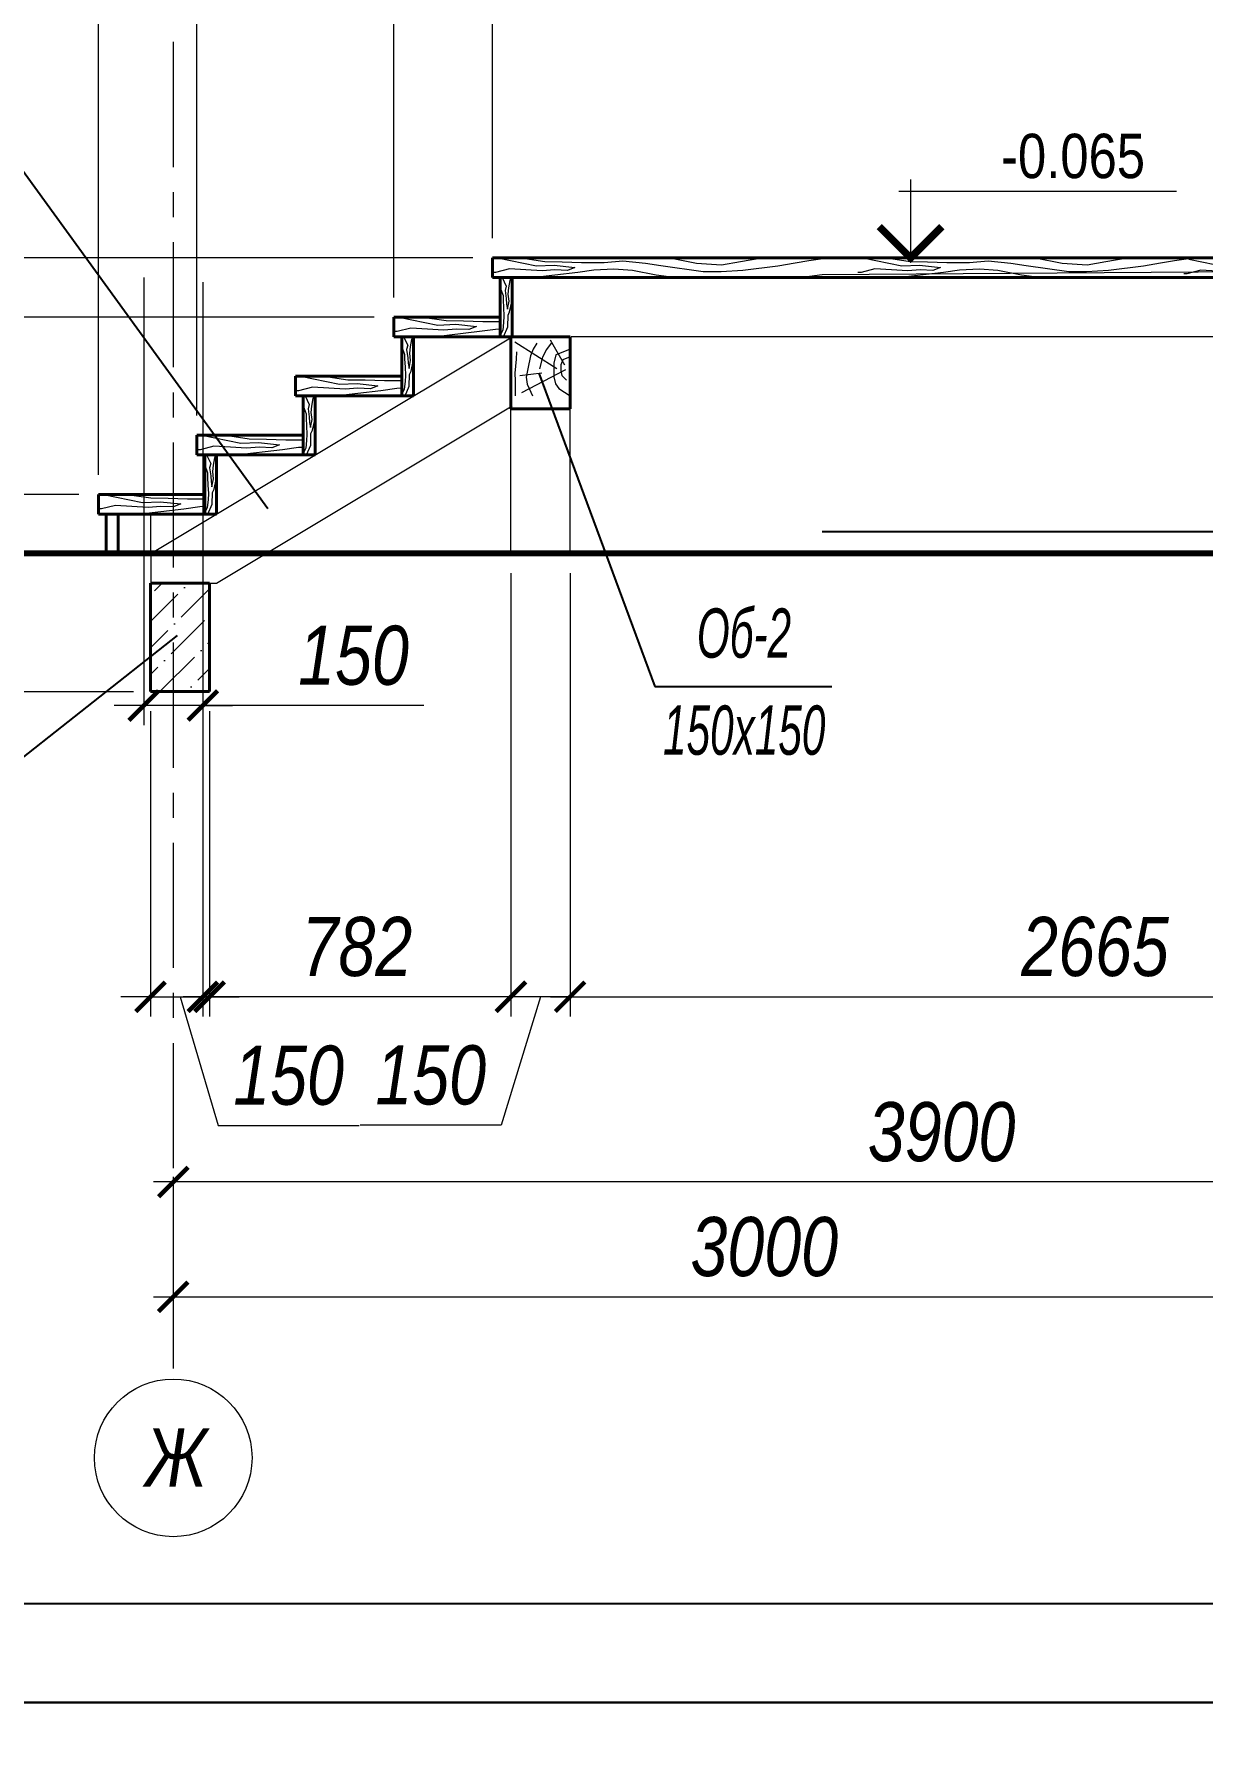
# Model space of a CAD drawing. Header units: millimetres. Extents: x 1582001 to 3303937, y 226471 to 491235.
# Drawn here: x 1588654 to 1594583, y 320700 to 329420 of the extents above; entities that cross this region are included whole.
import ezdxf
from ezdxf.enums import TextEntityAlignment as Align

# ---------------------------------------------------------------- set-up
doc = ezdxf.new("R2010")
doc.units = ezdxf.units.MM
doc.linetypes.add('CENTER', pattern=[50.8, 31.75, -6.35, 6.35, -6.35])
doc.linetypes.add('CONTI', pattern=[0])
doc.layers.get('Defpoints').update_dxf_attribs({"color": 255, "lineweight": 30})
doc.layers.add('Rasmer', color=135, linetype='Continuous')
doc.layers.add('Формуляр', color=138, linetype='Continuous')
for name, color, linetype, lineweight in [('Интерьер - Лестница_Ном_пера__1', 7, 'Continuous', 13), ('Конструктивный - Несущий_Ном_пера__1', 7, 'Continuous', 13), ('Оси', 251, 'CENTER', 9), ('Отметки', 123, 'Continuous', 18), ('Размер', 84, 'Continuous', 20), ('Размеры', 7, 'Continuous', 18), ('Стены несущие', 7, 'Continuous', 40), ('Штриховка', 252, 'Continuous', 15), ('Штриховки', 251, 'Continuous', 20)]:
    doc.layers.add(name, color=color, linetype=linetype, lineweight=lineweight)
doc.styles.add('-АР-', font='ARIALN.TTF', dxfattribs={"width": 0.98, "height": 300})
doc.styles.add('GOST 2.304', font='ARIALNI.TTF', dxfattribs={"width": 0.98, "height": 300})
doc.styles.add('STYLE1', font='ARIALNI.TTF', dxfattribs={"height": 300})
doc.styles.add('стиль1', font='ARIALNI.TTF', dxfattribs={"width": 0.98, "height": 300})
doc.dimstyles.new('50', dxfattribs={"dimtxt": 270, "dimasz": 150, "dimexe": 100, "dimexo": 100, "dimgap": 100, "dimtad": 1, "dimdec": 0, "dimlfac": 0.5, "dimzin": 0, "dimdsep": 46, "dimtxsty": 'стиль1', "dimblk": 'ARCHTICK', "dimcen": 0, "dimdle": 100, "dimclrd": 256, "dimclre": 256, "dimclrt": 256, "dimadec": 0, "dimazin": 0, "dimtfac": 1, "dimtdec": 0, "dimtix": 1, "dimtmove": 1, "dimatfit": 0, "dimldrblk": 'DOTSMALL', "dimfxl": 0, "dimtolj": 1, "dimtzin": 0, "dimlwd": -1, "dimlwe": -1, "dimarcsym": 0})

# ---------------------------------------------------------------- blocks, each defined once
blk = doc.blocks.new('_ArchTick')
at = {"color": 0, "linetype": 'ByBlock', "const_width": 0.15}
blk.add_lwpolyline([(-0.5, -0.5), (0.5, 0.5)], dxfattribs=at)
blk = doc.blocks.new('*D1027')
at = {"layer": 'Defpoints', "color": 0, "lineweight": -3, "ltscale": 100, "transparency": 16777216}
for p in [(1816085.3, 241460.9), (1817208.8, 241460.9), (1816596.2, 241160.9)]:
    blk.add_point(p, dxfattribs=at)
at = {"layer": 'Размер', "ltscale": 100, "transparency": 16777216}
for p, q in [((1816085.3, 241460.9), (1816085.3, 241610.9)), ((1817108.8, 241460.9), (1815985.3, 241460.9)), ((1816085.3, 241160.9), (1816085.3, 241460.9)), ((1816496.2, 241160.9), (1815985.3, 241160.9)), ((1816085.3, 241160.9), (1816085.3, 241010.9))]:
    blk.add_line(p, q, dxfattribs=at)
at = {"layer": 'Размер', "ltscale": 100, "transparency": 16777216, "xscale": 150, "yscale": 150, "zscale": 150}
for p, rotation in [((1816085.3, 241460.9), 270), ((1816085.3, 241160.9), 90)]:
    blk.add_blockref('_ArchTick', p, dxfattribs=dict(at, rotation=rotation))
at = {"layer": 'Размер', "ltscale": 100, "transparency": 16777216, "insert": (1815832.2, 240759.9), "char_height": 300, "attachment_point": 5, "rotation": 90, "style": 'стиль1'}
blk.add_mtext('\\A1;150', dxfattribs=at)
blk = doc.blocks.new('_DotSmall')
at = {"color": 0, "linetype": 'ByBlock', "const_width": 0.5}
blk.add_lwpolyline([(-0.0625, 0, 1), (0.0625, 0, 1)], format="xyb", close=True, dxfattribs=at)
blk = doc.blocks.new('*D1028')
at = {"layer": 'Defpoints', "color": 0, "lineweight": -3, "ltscale": 100, "transparency": 16777216}
for p in [(1816085.3, 242360.9), (1816883.4, 242360.9), (1817208.8, 241460.9)]:
    blk.add_point(p, dxfattribs=at)
at = {"layer": 'Размер', "ltscale": 100, "transparency": 16777216}
for p, q in [((1816085.3, 241360.9), (1816085.3, 242460.9)), ((1816783.4, 242360.9), (1815985.3, 242360.9)), ((1817108.8, 241460.9), (1815985.3, 241460.9))]:
    blk.add_line(p, q, dxfattribs=at)
at = {"layer": 'Размер', "ltscale": 100, "transparency": 16777216, "xscale": 150, "yscale": 150, "zscale": 150}
for p, rotation in [((1816085.3, 242360.9), 90), ((1816085.3, 241460.9), 270)]:
    blk.add_blockref('_ArchTick', p, dxfattribs=dict(at, rotation=rotation))
at = {"layer": 'Размер', "ltscale": 100, "transparency": 16777216, "insert": (1815832.2, 241910.9), "char_height": 300, "attachment_point": 5, "rotation": 90, "style": 'стиль1'}
blk.add_mtext('\\A1;450', dxfattribs=at)
blk = doc.blocks.new('*D1029')
at = {"layer": 'Defpoints', "color": 0, "lineweight": -3, "ltscale": 100, "transparency": 16777216}
for p in [(1816085.3, 242660.9), (1819208.8, 242660.9), (1818708.8, 242360.9)]:
    blk.add_point(p, dxfattribs=at)
at = {"layer": 'Размер', "ltscale": 100, "transparency": 16777216}
for p, q in [((1816085.3, 242660.9), (1816085.3, 242810.9)), ((1819108.8, 242660.9), (1815985.3, 242660.9)), ((1816085.3, 242360.9), (1816085.3, 242660.9)), ((1818608.8, 242360.9), (1815985.3, 242360.9)), ((1816085.3, 242360.9), (1816085.3, 242210.9))]:
    blk.add_line(p, q, dxfattribs=at)
at = {"layer": 'Размер', "ltscale": 100, "transparency": 16777216, "xscale": 150, "yscale": 150, "zscale": 150}
for p, rotation in [((1816085.3, 242660.9), 270), ((1816085.3, 242360.9), 90)]:
    blk.add_blockref('_ArchTick', p, dxfattribs=dict(at, rotation=rotation))
at = {"layer": 'Размер', "ltscale": 100, "transparency": 16777216, "insert": (1815832.2, 242810.9), "char_height": 300, "attachment_point": 5, "rotation": 90, "style": 'стиль1'}
blk.add_mtext('\\A1;150', dxfattribs=at)
blk = doc.blocks.new('*D1032')
at = {"layer": 'Defpoints', "color": 0, "lineweight": -3, "ltscale": 100, "transparency": 16777216}
for p in [(1819302.8, 241160.9), (1819602.8, 241160.9), (1819302.8, 238911.5)]:
    blk.add_point(p, dxfattribs=at)
at = {"layer": 'Размер', "ltscale": 100, "transparency": 16777216}
for p, q in [((1819302.8, 241060.9), (1819302.8, 238811.5)), ((1819602.8, 241060.9), (1819602.8, 238811.5)), ((1819302.8, 238911.5), (1819152.8, 238911.5)), ((1819452.8, 238911.5), (1819253.3, 238259.8)), ((1819602.8, 238911.5), (1819302.8, 238911.5)), ((1819602.8, 238911.5), (1819302.8, 238911.5)), ((1819602.8, 238911.5), (1819752.8, 238911.5)), ((1819253.3, 238259.8), (1818538.1, 238259.8))]:
    blk.add_line(p, q, dxfattribs=at)
at = {"layer": 'Размер', "ltscale": 100, "transparency": 16777216, "xscale": 150, "yscale": 150, "zscale": 150}
blk.add_blockref('_ArchTick', (1819302.8, 238911.5), dxfattribs=at)
at = {"layer": 'Размер', "ltscale": 100, "transparency": 16777216, "xscale": 150, "yscale": 150, "zscale": 150, "rotation": 180}
blk.add_blockref('_ArchTick', (1819602.8, 238911.5), dxfattribs=at)
at = {"layer": 'Размер', "ltscale": 100, "transparency": 16777216, "insert": (1818895.7, 238513), "char_height": 300, "attachment_point": 5, "style": 'стиль1'}
blk.add_mtext('\\A1;150', dxfattribs=at)
blk = doc.blocks.new('*D1033')
at = {"layer": 'Defpoints', "color": 0, "lineweight": -3, "ltscale": 100, "transparency": 16777216}
for p in [(1818708.8, 244872), (1819208.8, 242660.9), (1818708.8, 242360.9)]:
    blk.add_point(p, dxfattribs=at)
at = {"layer": 'Размер', "ltscale": 100, "transparency": 16777216}
for p, q in [((1818708.8, 242460.9), (1818708.8, 244972)), ((1819208.8, 242760.9), (1819208.8, 244972)), ((1818708.8, 244872), (1818558.8, 244872)), ((1819208.8, 244872), (1818708.8, 244872)), ((1819208.8, 244872), (1819358.8, 244872))]:
    blk.add_line(p, q, dxfattribs=at)
at = {"layer": 'Размер', "ltscale": 100, "transparency": 16777216, "xscale": 150, "yscale": 150, "zscale": 150}
blk.add_blockref('_ArchTick', (1818708.8, 244872), dxfattribs=at)
at = {"layer": 'Размер', "ltscale": 100, "transparency": 16777216, "xscale": 150, "yscale": 150, "zscale": 150, "rotation": 180}
blk.add_blockref('_ArchTick', (1819208.8, 244872), dxfattribs=at)
at = {"layer": 'Размер', "ltscale": 100, "transparency": 16777216, "insert": (1818958.8, 245125.2), "char_height": 300, "attachment_point": 5, "style": 'стиль1'}
blk.add_mtext('\\A1;250', dxfattribs=at)
blk = doc.blocks.new('*D1034')
at = {"layer": 'Defpoints', "color": 0, "lineweight": -3, "ltscale": 100, "transparency": 16777216}
for p in [(1817708.8, 244872), (1818708.8, 242360.9), (1817708.8, 241760.9)]:
    blk.add_point(p, dxfattribs=at)
at = {"layer": 'Размер', "ltscale": 100, "transparency": 16777216}
for p, q in [((1817708.8, 241860.9), (1817708.8, 244972)), ((1818708.8, 242460.9), (1818708.8, 244972)), ((1818808.8, 244872), (1817608.8, 244872))]:
    blk.add_line(p, q, dxfattribs=at)
at = {"layer": 'Размер', "ltscale": 100, "transparency": 16777216, "xscale": 150, "yscale": 150, "zscale": 150, "rotation": 180}
blk.add_blockref('_ArchTick', (1817708.8, 244872), dxfattribs=at)
at = {"layer": 'Размер', "ltscale": 100, "transparency": 16777216, "xscale": 150, "yscale": 150, "zscale": 150}
blk.add_blockref('_ArchTick', (1818708.8, 244872), dxfattribs=at)
at = {"layer": 'Размер', "ltscale": 100, "transparency": 16777216, "insert": (1818208.8, 245125.2), "char_height": 300, "attachment_point": 5, "style": 'стиль1'}
blk.add_mtext('\\A1;500', dxfattribs=at)
blk = doc.blocks.new('*D1035')
at = {"layer": 'Defpoints', "color": 0, "lineweight": -3, "ltscale": 100, "transparency": 16777216}
for p in [(1817208.8, 244872), (1817708.8, 241760.9), (1817208.8, 241460.9)]:
    blk.add_point(p, dxfattribs=at)
at = {"layer": 'Размер', "ltscale": 100, "transparency": 16777216}
for p, q in [((1817208.8, 241560.9), (1817208.8, 244972)), ((1817708.8, 241860.9), (1817708.8, 244972)), ((1817208.8, 244872), (1817058.8, 244872)), ((1817708.8, 244872), (1817208.8, 244872)), ((1817708.8, 244872), (1817858.8, 244872))]:
    blk.add_line(p, q, dxfattribs=at)
at = {"layer": 'Размер', "ltscale": 100, "transparency": 16777216, "xscale": 150, "yscale": 150, "zscale": 150}
blk.add_blockref('_ArchTick', (1817208.8, 244872), dxfattribs=at)
at = {"layer": 'Размер', "ltscale": 100, "transparency": 16777216, "xscale": 150, "yscale": 150, "zscale": 150, "rotation": 180}
blk.add_blockref('_ArchTick', (1817708.8, 244872), dxfattribs=at)
at = {"layer": 'Размер', "ltscale": 100, "transparency": 16777216, "insert": (1817458.8, 245125.2), "char_height": 300, "attachment_point": 5, "style": 'стиль1'}
blk.add_mtext('\\A1;250', dxfattribs=at)
blk = doc.blocks.new('*D1036')
at = {"layer": 'Defpoints', "color": 0, "lineweight": -3, "ltscale": 100, "transparency": 16777216}
for p in [(1817738.8, 242638.8), (1819302.8, 241160.9), (1817738.8, 238911.5)]:
    blk.add_point(p, dxfattribs=at)
at = {"layer": 'Размер', "ltscale": 100, "transparency": 16777216}
for p, q in [((1817738.8, 242538.8), (1817738.8, 238811.5)), ((1819302.8, 241060.9), (1819302.8, 238811.5)), ((1819402.8, 238911.5), (1817638.8, 238911.5))]:
    blk.add_line(p, q, dxfattribs=at)
at = {"layer": 'Размер', "ltscale": 100, "transparency": 16777216, "xscale": 150, "yscale": 150, "zscale": 150, "rotation": 180}
blk.add_blockref('_ArchTick', (1817738.8, 238911.5), dxfattribs=at)
at = {"layer": 'Размер', "ltscale": 100, "transparency": 16777216, "xscale": 150, "yscale": 150, "zscale": 150}
blk.add_blockref('_ArchTick', (1819302.8, 238911.5), dxfattribs=at)
at = {"layer": 'Размер', "ltscale": 100, "transparency": 16777216, "insert": (1818520.8, 239164.7), "char_height": 300, "attachment_point": 5, "style": 'стиль1'}
blk.add_mtext('\\A1;782', dxfattribs=at)
blk = doc.blocks.new('*D1021')
at = {"layer": 'Defpoints', "color": 0, "lineweight": -3, "ltscale": 100, "transparency": 16777216}
for p in [(1817438.8, 242660.9), (1817738.8, 242638.8), (1817438.8, 240389.4)]:
    blk.add_point(p, dxfattribs=at)
at = {"layer": 'Размер', "ltscale": 100, "transparency": 16777216}
for p, q in [((1817438.8, 242560.9), (1817438.8, 240289.4)), ((1817738.8, 242538.8), (1817738.8, 240289.4)), ((1817438.8, 240389.4), (1817288.8, 240389.4)), ((1817738.8, 240389.4), (1817438.8, 240389.4)), ((1817738.8, 240389.4), (1817438.8, 240389.4)), ((1817738.8, 240389.4), (1817888.8, 240389.4)), ((1818861.3, 240389.4), (1817738.8, 240389.4))]:
    blk.add_line(p, q, dxfattribs=at)
at = {"layer": 'Размер', "ltscale": 100, "transparency": 16777216, "xscale": 150, "yscale": 150, "zscale": 150}
blk.add_blockref('_ArchTick', (1817438.8, 240389.4), dxfattribs=at)
at = {"layer": 'Размер', "ltscale": 100, "transparency": 16777216, "xscale": 150, "yscale": 150, "zscale": 150, "rotation": 180}
blk.add_blockref('_ArchTick', (1817738.8, 240389.4), dxfattribs=at)
at = {"layer": 'Размер', "ltscale": 100, "transparency": 16777216, "insert": (1818503.7, 240642.6), "char_height": 300, "attachment_point": 5, "style": 'стиль1'}
blk.add_mtext('\\A1;150', dxfattribs=at)
blk = doc.blocks.new('*D1022')
at = {"layer": 'Defpoints', "color": 0, "lineweight": -3, "ltscale": 100, "transparency": 16777216}
for p in [(1817473.5, 240460.9), (1817773.5, 240460.9), (1817773.5, 238911.5)]:
    blk.add_point(p, dxfattribs=at)
at = {"layer": 'Размер', "ltscale": 100, "transparency": 16777216}
for p, q in [((1817473.5, 240360.9), (1817473.5, 238811.5)), ((1817773.5, 240360.9), (1817773.5, 238811.5)), ((1817473.5, 238911.5), (1817323.5, 238911.5)), ((1817473.5, 238911.5), (1817773.5, 238911.5)), ((1817473.5, 238911.5), (1817773.5, 238911.5)), ((1817623.5, 238911.5), (1817816.8, 238258.5)), ((1817773.5, 238911.5), (1817923.5, 238911.5)), ((1817816.8, 238258.5), (1818532, 238258.5))]:
    blk.add_line(p, q, dxfattribs=at)
at = {"layer": 'Размер', "ltscale": 100, "transparency": 16777216, "xscale": 150, "yscale": 150, "zscale": 150}
blk.add_blockref('_ArchTick', (1817473.5, 238911.5), dxfattribs=at)
at = {"layer": 'Размер', "ltscale": 100, "transparency": 16777216, "xscale": 150, "yscale": 150, "zscale": 150, "rotation": 180}
blk.add_blockref('_ArchTick', (1817773.5, 238911.5), dxfattribs=at)
at = {"layer": 'Размер', "ltscale": 100, "transparency": 16777216, "insert": (1818174.4, 238511.6), "char_height": 300, "attachment_point": 5, "style": 'стиль1'}
blk.add_mtext('\\A1;150', dxfattribs=at)
blk = doc.blocks.new('*D1023')
at = {"layer": 'Defpoints', "color": 0, "lineweight": -3, "ltscale": 100, "transparency": 16777216}
for p in [(1819602.8, 239936.2), (1824932.1, 239936.2), (1824932.1, 238911.5)]:
    blk.add_point(p, dxfattribs=at)
at = {"layer": 'Размер', "ltscale": 100, "transparency": 16777216}
for p, q in [((1819602.8, 239836.2), (1819602.8, 238811.5)), ((1824932.1, 239836.2), (1824932.1, 238811.5)), ((1819502.8, 238911.5), (1825032.1, 238911.5))]:
    blk.add_line(p, q, dxfattribs=at)
at = {"layer": 'Размер', "ltscale": 100, "transparency": 16777216, "xscale": 150, "yscale": 150, "zscale": 150, "rotation": 180}
blk.add_blockref('_ArchTick', (1819602.8, 238911.5), dxfattribs=at)
at = {"layer": 'Размер', "ltscale": 100, "transparency": 16777216, "xscale": 150, "yscale": 150, "zscale": 150}
blk.add_blockref('_ArchTick', (1824932.1, 238911.5), dxfattribs=at)
at = {"layer": 'Размер', "ltscale": 100, "transparency": 16777216, "insert": (1822267.4, 239164.7), "char_height": 300, "attachment_point": 5, "style": 'стиль1'}
blk.add_mtext('\\A1;2665', dxfattribs=at)
blk = doc.blocks.new('*D1024')
at = {"layer": 'Defpoints', "color": 0, "lineweight": -3, "ltscale": 100, "transparency": 16777216}
for p in [(1817588.8, 238098.2), (1817588.8, 237971.7), (1825388.8, 237971.7)]:
    blk.add_point(p, dxfattribs=at)
at = {"layer": 'Размер', "ltscale": 100, "transparency": 16777216}
for p, q in [((1825488.8, 237971.7), (1817488.8, 237971.7)), ((1817588.8, 237998.2), (1817588.8, 237871.7))]:
    blk.add_line(p, q, dxfattribs=at)
at = {"layer": 'Размер', "ltscale": 100, "transparency": 16777216, "xscale": 150, "yscale": 150, "zscale": 150, "rotation": 180}
blk.add_blockref('_ArchTick', (1817588.8, 237971.7), dxfattribs=at)
at = {"layer": 'Размер', "ltscale": 100, "transparency": 16777216, "xscale": 150, "yscale": 150, "zscale": 150}
blk.add_blockref('_ArchTick', (1825388.8, 237971.7), dxfattribs=at)
at = {"layer": 'Размер', "ltscale": 100, "transparency": 16777216, "insert": (1821488.8, 238224.9), "char_height": 300, "attachment_point": 5, "style": 'стиль1'}
blk.add_mtext('\\A1;3900', dxfattribs=at)
blk = doc.blocks.new('*D1025')
at = {"layer": 'Defpoints', "color": 0, "lineweight": -3, "ltscale": 100, "transparency": 16777216}
for p in [(1817588.8, 237971.7), (1823588.8, 237388.7), (1823588.8, 237388.7)]:
    blk.add_point(p, dxfattribs=at)
at = {"layer": 'Размер', "ltscale": 100, "transparency": 16777216}
for p, q in [((1817588.8, 237871.7), (1817588.8, 237288.7)), ((1817488.8, 237388.7), (1823688.8, 237388.7))]:
    blk.add_line(p, q, dxfattribs=at)
at = {"layer": 'Размер', "ltscale": 100, "transparency": 16777216, "xscale": 150, "yscale": 150, "zscale": 150, "rotation": 180}
blk.add_blockref('_ArchTick', (1817588.8, 237388.7), dxfattribs=at)
at = {"layer": 'Размер', "ltscale": 100, "transparency": 16777216, "xscale": 150, "yscale": 150, "zscale": 150}
blk.add_blockref('_ArchTick', (1823588.8, 237388.7), dxfattribs=at)
at = {"layer": 'Размер', "ltscale": 100, "transparency": 16777216, "insert": (1820588.8, 237641.9), "char_height": 300, "attachment_point": 5, "style": 'стиль1'}
blk.add_mtext('\\A1;3000', dxfattribs=at)
blk = doc.blocks.new('*D1026')
at = {"layer": 'Defpoints', "color": 0, "lineweight": -3, "ltscale": 100, "transparency": 16777216}
for p in [(1825288.8, 244872), (1825288.8, 242675.9), (1819208.8, 242660.9)]:
    blk.add_point(p, dxfattribs=at)
at = {"layer": 'Размер', "ltscale": 100, "transparency": 16777216}
for p, q in [((1819208.8, 242760.9), (1819208.8, 244972)), ((1825288.8, 242775.9), (1825288.8, 244972)), ((1819108.8, 244872), (1825388.8, 244872))]:
    blk.add_line(p, q, dxfattribs=at)
at = {"layer": 'Размер', "ltscale": 100, "transparency": 16777216, "xscale": 150, "yscale": 150, "zscale": 150, "rotation": 180}
blk.add_blockref('_ArchTick', (1819208.8, 244872), dxfattribs=at)
at = {"layer": 'Размер', "ltscale": 100, "transparency": 16777216, "xscale": 150, "yscale": 150, "zscale": 150}
blk.add_blockref('_ArchTick', (1825288.8, 244872), dxfattribs=at)
at = {"layer": 'Размер', "ltscale": 100, "transparency": 16777216, "insert": (1822248.8, 245125.2), "char_height": 300, "attachment_point": 5, "style": 'стиль1'}
blk.add_mtext('\\A1;3040', dxfattribs=at)
blk = doc.blocks.new('OTMETKA')
at = {"color": 0, "linetype": 'Continuous', "lineweight": -2}
for p, q in [((6, 5.3), (6, 0)), ((24, 4.5), (5.2, 4.5)), ((9, 0), (0, 0)), ((0, 0), (6, 0))]:
    blk.add_line(p, q, dxfattribs=at)
at = {"color": 0, "linetype": 'Continuous', "lineweight": -2, "const_width": 0.5}
blk.add_lwpolyline([(3.88, 2.12), (6, 0), (8.12, 2.12)], dxfattribs=at)
at = {"color": 0, "linetype": 'Continuous', "lineweight": -2, "style": '-АР-', "flags": 8}
blk.add_attdef('OTMETKA', text='', height=3, dxfattribs=at).set_placement((17, 4.5), align=Align.BOTTOM_CENTER)
blk.add_attdef('FLOOR', text='', height=3, dxfattribs=at).set_placement((17, 3.5), align=Align.TOP_CENTER)
blk = doc.blocks.new('2-2')
at = {"layer": 'Штриховки', "ltscale": 100}
h = blk.add_hatch(dxfattribs=at)
h.set_pattern_fill('ANSI36', color=256, scale=30, style=0)
h.set_pattern_definition([(45, (1640990.11, 203207.345), (50.51394, 185.21778), [238.125, -47.625, 0, -47.625])])
h.paths.add_polyline_path([(1817473.5, 240460.9), (1817773.5, 240460.9), (1817773.5, 241002.9), (1817772.6, 241010.9), (1817473.5, 241010.9)])
at = {"layer": 'Rasmer', "ltscale": 2}
for p, q in [((1816355.1, 243751.9), (1818069.3, 241389)), ((1819443.6, 242075.5), (1820033.8, 240486)), ((1820883.3, 241272.6), (1824832.7, 241272.6)), ((1816692.3, 240020.7), (1817610.9, 240745.7)), ((1820033.8, 240486), (1820931.8, 240486))]:
    blk.add_line(p, q, dxfattribs=at)
at = {"layer": 'Интерьер - Лестница_Ном_пера__1', "linetype": 'Continuous', "lineweight": 40}
for p, q in [((1825280.1, 242660.9), (1819208.8, 242660.9)), ((1819208.8, 242560.9), (1819208.8, 242660.9)), ((1819608.8, 242560.9), (1819208.8, 242560.9)), ((1819248.8, 242260.9), (1819248.8, 242560.9)), ((1819308.8, 242259.7), (1819308.8, 242560.9)), ((1819608.8, 242560.9), (1825280.1, 242560.9)), ((1819608.8, 242560.9), (1819608.8, 242560.9)), ((1819248.8, 242360.9), (1818708.8, 242360.9)), ((1818708.8, 242260.9), (1818708.8, 242360.9)), ((1818808.8, 242260.9), (1818708.8, 242260.9)), ((1818748.8, 241960.9), (1818748.8, 242260.9)), ((1818808.8, 241960.9), (1818808.8, 242260.9)), ((1818808.8, 242260.9), (1819308.8, 242260.9)), ((1819302.8, 242260.9), (1819302.8, 241895.6)), ((1819302.8, 242260.9), (1819602.8, 242260.9)), ((1819602.8, 241895.6), (1819602.8, 242260.9)), ((1818748.8, 242060.9), (1818208.8, 242060.9)), ((1818208.8, 241960.9), (1818208.8, 242060.9)), ((1818308.8, 241960.9), (1818208.8, 241960.9)), ((1818248.8, 241660.9), (1818248.8, 241960.9)), ((1818308.8, 241660.9), (1818308.8, 241960.9)), ((1818308.8, 241960.9), (1818808.8, 241960.9)), ((1819302.8, 241895.6), (1819602.8, 241895.6)), ((1818248.8, 241760.9), (1817708.8, 241760.9)), ((1817708.8, 241660.9), (1817708.8, 241760.9)), ((1817808.8, 241660.9), (1817708.8, 241660.9)), ((1817748.8, 241360.9), (1817748.8, 241660.9)), ((1817808.8, 241360.9), (1817808.8, 241660.9)), ((1817808.8, 241660.9), (1818308.8, 241660.9)), ((1817748.8, 241460.9), (1817208.8, 241460.9)), ((1817208.8, 241360.9), (1817208.8, 241460.9)), ((1817308.8, 241360.9), (1817208.8, 241360.9)), ((1817248.8, 241160.9), (1817248.8, 241360.9)), ((1817308.8, 241160.9), (1817308.8, 241360.9)), ((1817308.8, 241360.9), (1817808.8, 241360.9)), ((1817308.8, 241360.9), (1817308.8, 241160.9)), ((1817308.8, 241160.9), (1817308.8, 241340.9)), ((1817308.8, 241160.9), (1817248.8, 241160.9)), ((1817473.5, 241010.9), (1817473.5, 240460.9)), ((1817773.5, 241010.9), (1817473.5, 241010.9)), ((1817773.5, 241010.9), (1817773.5, 240460.9)), ((1817473.5, 240460.9), (1817773.5, 240460.9))]:
    blk.add_line(p, q, dxfattribs=at)
at = {"layer": 'Интерьер - Лестница_Ном_пера__1', "linetype": 'Continuous', "lineweight": 80}
for p, q in [((1817475.5, 241160.9), (1814471.4, 241160.9)), ((1825388.8, 241160.9), (1817475.5, 241160.9))]:
    blk.add_line(p, q, dxfattribs=at)
at = {"layer": 'Конструктивный - Несущий_Ном_пера__1', "color": 24, "linetype": 'Continuous'}
for p, q in [((1819608.8, 242660.9), (1825288.8, 242660.9)), ((1817475.5, 241160.9), (1819308.8, 242260.9)), ((1825768.5, 242259.7), (1819608.8, 242259.7)), ((1819302.8, 241160.9), (1819302.8, 242159.7)), ((1819602.8, 241160.9), (1819602.8, 242159.7)), ((1817475.5, 241160.9), (1817475.5, 241360.9))]:
    blk.add_line(p, q, dxfattribs=at)
blk.add_lwpolyline([(1817475.5, 241160.9), (1817475.5, 241010.9), (1817808.6, 241010.9), (1819308.8, 241911)], dxfattribs=at)
at = {"layer": 'Оси', "ltscale": 20}
blk.add_line((1817588.8, 247820.9), (1817588.8, 236971.8), dxfattribs=at)
at = {"layer": 'Оси', "linetype": 'Continuous', "ltscale": 100}
blk.add_circle((1817588.8, 236571.8), 400, dxfattribs=at)
blk.add_circle((1817588.8, 236571.8), 400, dxfattribs=at)
at = {"layer": 'Размеры'}
blk.add_lwpolyline([(1814069.5, 240460.9), (1817387.4, 240460.9)], dxfattribs=at)
at = {"layer": 'Стены несущие'}
blk.add_lwpolyline([(1819629.6, 242560.9), (1825288.8, 242560.9), (1825288.8, 242790.9), (1825388.8, 242790.9)], dxfattribs=at)
at = {"layer": 'Штриховка', "linetype": 'CONTI', "ltscale": 20}
for p, q in [((1819536.2, 242098.2), (1819321.8, 242232.8)), ((1819576.6, 242116.5), (1819504, 242244.1)), ((1819329.2, 242146.6), (1819322.6, 242076.8)), ((1819330.9, 242184.4), (1819329.2, 242146.6)), ((1819402.8, 242163.4), (1819388.4, 242099)), ((1819415.9, 242197.7), (1819402.8, 242163.4)), ((1819433.6, 242228.9), (1819415.9, 242197.7)), ((1819462.7, 242157.1), (1819447.1, 242098.9)), ((1819482.5, 242195.6), (1819462.7, 242157.1)), ((1819506.5, 242228.9), (1819482.5, 242195.6)), ((1819531, 242169.1), (1819520, 242127)), ((1819557.5, 242180), (1819531, 242169.1)), ((1819565.8, 242143.6), (1819556.5, 242118.7)), ((1819602.8, 242198.8), (1819557.5, 242180)), ((1819602.8, 242159), (1819565.8, 242143.6)), ((1819322.6, 242076.8), (1819323.5, 242036.6)), ((1819459.8, 242076.8), (1819348.1, 242062.9)), ((1819580.4, 242093.7), (1819357.1, 241976.7)), ((1819388.4, 242099), (1819380.1, 242055.5)), ((1819520, 242127), (1819521.1, 242090.6)), ((1819521.1, 242090.6), (1819521.1, 242058.3)), ((1819521.1, 242058.3), (1819528.3, 242021.9)), ((1819556.5, 242118.7), (1819556.5, 242088.5)), ((1819556.5, 242088.5), (1819561.7, 242064.5)), ((1819561.7, 242064.5), (1819584.6, 242040.9)), ((1819323.5, 242036.6), (1819323.5, 241960.9)), ((1819380.1, 242055.5), (1819385.1, 242020.2)), ((1819385.1, 242020.2), (1819413, 241960.9)), ((1819528.3, 242021.9), (1819546, 241998)), ((1819546, 241998), (1819602.8, 241960.9))]:
    blk.add_line(p, q, dxfattribs=at)
at = {"layer": 'Штриховки', "ltscale": 100}
for points in [[(1819234.1, 242660.9), (1819432.1, 242620.2), (1819522.3, 242624), (1819627.6, 242612.6), (1819589.6, 242597.3), (1819526.1, 242599.9), (1819461.3, 242594.8), (1819378.8, 242599.9), (1819295, 242605), (1819225.2, 242587.2), (1819208.8, 242587.2)], [(1819353.6, 242660.9), (1819474.2, 242642.7), (1819562.3, 242641.8), (1819660.4, 242638.2), (1819775.5, 242638.2), (1819870, 242645.4), (1819986.1, 242634.6), (1820063.4, 242622), (1820278.9, 242592.3), (1820369.7, 242592.3), (1820480.4, 242599.5), (1820658, 242620.1), (1820745.3, 242635.4), (1820815.4, 242647.1), (1820910.1, 242660.9)], [(1819408.8, 242560.9), (1819642.9, 242588.5), (1819724.1, 242599.9), (1819825.7, 242605), (1819919.6, 242598.6), (1820040.2, 242575.8), (1820143, 242560.9)], [(1820109.4, 242660.9), (1820245.1, 242633.9), (1820371.9, 242626.7), (1820468.1, 242642.8), (1820576.4, 242660.9)], [(1824733.2, 242560.9), (1824499.2, 242588.5), (1824417.9, 242599.9), (1824316.4, 242605), (1824222.5, 242598.6), (1820882.7, 242575.8), (1820779.8, 242560.9)], [(1821088.9, 242660.9), (1821287, 242620.2), (1821377.1, 242624), (1821482.5, 242612.6), (1821444.4, 242597.3), (1821380.9, 242599.9), (1821316.2, 242594.8), (1821233.7, 242599.9), (1821149.9, 242605), (1821080.1, 242587.2), (1821063.7, 242587.2)], [(1821208.5, 242660.9), (1821329, 242642.7), (1821417.2, 242641.8), (1821515.2, 242638.2), (1821630.4, 242638.2), (1821724.8, 242645.4), (1821840.9, 242634.6), (1821918.2, 242622), (1822133.7, 242592.3), (1822224.5, 242592.3), (1822335.2, 242599.5), (1822512.8, 242620.1), (1822600.1, 242635.4), (1822670.2, 242647.1), (1822764.9, 242660.9)], [(1821263.7, 242560.9), (1821497.7, 242588.5), (1821578.9, 242599.9), (1821680.5, 242605), (1821774.4, 242598.6), (1821895, 242575.8), (1821997.8, 242560.9)], [(1821964.2, 242660.9), (1822100, 242633.9), (1822226.7, 242626.7), (1822322.9, 242642.8), (1822431.2, 242660.9)], [(1822742.9, 242654), (1822940.9, 242613.3), (1823031, 242617.1), (1823136.4, 242605.7), (1823098.3, 242590.5), (1823034.8, 242593), (1822970.1, 242587.9), (1822887.6, 242593), (1822803.8, 242598.1), (1822734, 242580.3), (1822717.6, 242580.3)], [(1819248.8, 242509.8), (1819263.1, 242470.4), (1819262.7, 242446.4), (1819265.1, 242408.6), (1819267.1, 242365.1), (1819265.5, 242334.1), (1819261.4, 242295.1), (1819248.8, 242269.1)], [(1819257.8, 242560.9), (1819279.3, 242517.9), (1819272.8, 242495.6), (1819278.9, 242454.5), (1819281, 242426.1), (1819285.4, 242400.1), (1819293.6, 242440.7), (1819289.5, 242476.9), (1819292.3, 242509.4), (1819299.3, 242546.8), (1819304.5, 242560.9)], [(1819265.1, 242260.9), (1819287, 242310.6), (1819287.9, 242370.2), (1819296, 242386.9), (1819308.8, 242444.2)], [(1818734.1, 242360.9), (1818932.1, 242320.2), (1819022.3, 242324), (1819127.6, 242312.6), (1819089.6, 242297.3), (1819026.1, 242299.9), (1818961.3, 242294.8), (1818878.8, 242299.9), (1818795, 242305), (1818725.2, 242287.2), (1818708.8, 242287.2)], [(1818853.6, 242360.9), (1818974.2, 242342.7), (1819062.3, 242341.8), (1819160.4, 242338.2), (1819248.8, 242338.2)], [(1818757.8, 242260.9), (1818779.3, 242217.9), (1818772.8, 242195.6), (1818778.9, 242154.5), (1818781, 242126.1), (1818785.4, 242100.1), (1818793.6, 242140.7), (1818789.5, 242176.9), (1818792.3, 242209.4), (1818799.3, 242246.8), (1818804.5, 242260.9)], [(1818908.8, 242260.9), (1819142.9, 242288.5), (1819224.1, 242299.9), (1819248.8, 242301.1)], [(1818748.8, 242209.8), (1818763.1, 242170.4), (1818762.7, 242146.4), (1818765.1, 242108.6), (1818767.1, 242065.1), (1818765.5, 242034.1), (1818761.4, 241995.1), (1818748.8, 241969.1)], [(1818765.1, 241960.9), (1818787, 242010.6), (1818787.9, 242070.2), (1818796, 242086.9), (1818808.8, 242144.2)], [(1818234.1, 242060.9), (1818432.1, 242020.2), (1818522.3, 242024), (1818627.6, 242012.6), (1818589.6, 241997.3), (1818526.1, 241999.9), (1818461.3, 241994.8), (1818378.8, 241999.9), (1818295, 242005), (1818225.2, 241987.2), (1818208.8, 241987.2)], [(1818353.6, 242060.9), (1818474.2, 242042.7), (1818562.3, 242041.8), (1818660.4, 242038.2), (1818748.8, 242038.2)], [(1818408.8, 241960.9), (1818642.9, 241988.5), (1818724.1, 241999.9), (1818748.8, 242001.1)], [(1818248.8, 241909.8), (1818263.1, 241870.4), (1818262.7, 241846.4), (1818265.1, 241808.6), (1818267.1, 241765.1), (1818265.5, 241734.1), (1818261.4, 241695.1), (1818248.8, 241669.1)], [(1818257.8, 241960.9), (1818279.3, 241917.9), (1818272.8, 241895.6), (1818278.9, 241854.5), (1818281, 241826.1), (1818285.4, 241800.1), (1818293.6, 241840.7), (1818289.5, 241876.9), (1818292.3, 241909.4), (1818299.3, 241946.8), (1818304.5, 241960.9)], [(1818265.1, 241660.9), (1818287, 241710.6), (1818287.9, 241770.2), (1818296, 241786.9), (1818308.8, 241844.2)], [(1817734.1, 241760.9), (1817932.1, 241720.2), (1818022.3, 241724), (1818127.6, 241712.6), (1818089.6, 241697.3), (1818026.1, 241699.9), (1817961.3, 241694.8), (1817878.8, 241699.9), (1817795, 241705), (1817725.2, 241687.2), (1817708.8, 241687.2)], [(1817853.6, 241760.9), (1817974.2, 241742.7), (1818062.3, 241741.8), (1818160.4, 241738.2), (1818248.8, 241738.2)], [(1817757.8, 241660.9), (1817779.3, 241617.9), (1817772.8, 241595.6), (1817778.9, 241554.5), (1817781, 241526.1), (1817785.4, 241500.1), (1817793.6, 241540.7), (1817789.5, 241576.9), (1817792.3, 241609.4), (1817799.3, 241646.8), (1817804.5, 241660.9)], [(1817908.8, 241660.9), (1818142.9, 241688.5), (1818224.1, 241699.9), (1818248.8, 241701.1)], [(1817748.8, 241609.8), (1817763.1, 241570.4), (1817762.7, 241546.4), (1817765.1, 241508.6), (1817767.1, 241465.1), (1817765.5, 241434.1), (1817761.4, 241395.1), (1817748.8, 241369.1)], [(1817765.1, 241360.9), (1817787, 241410.6), (1817787.9, 241470.2), (1817796, 241486.9), (1817808.8, 241544.2)], [(1817234.1, 241460.9), (1817432.1, 241420.2), (1817522.3, 241424), (1817627.6, 241412.6), (1817589.6, 241397.3), (1817526.1, 241399.9), (1817461.3, 241394.8), (1817378.8, 241399.9), (1817295, 241405), (1817225.2, 241387.2), (1817208.8, 241387.2)], [(1817353.6, 241460.9), (1817474.2, 241442.7), (1817562.3, 241441.8), (1817660.4, 241438.2), (1817748.8, 241438.2)], [(1817408.8, 241360.9), (1817642.9, 241388.5), (1817724.1, 241399.9), (1817748.8, 241401.1)]]:
    blk.add_lwpolyline(points, dxfattribs=at)
at = {"layer": 'Отметки', "color": 0, "ltscale": 100, "xscale": 75, "yscale": 75, "zscale": 75}
blk.add_blockref('OTMETKA', (1820880.9, 242660.9), dxfattribs=at).add_auto_attribs({'OTMETKA': '-0.065'})
at = {"layer": 'Rasmer', "ltscale": 2, "style": 'STYLE1', "width": 0.75}
for s, p in [('Об-2', (1820246.1, 240632.3)), ('150х150', (1820074.6, 240139.8))]:
    blk.add_text(s, height=250, dxfattribs=at).set_placement(p)
at = {"layer": 'Оси', "linetype": 'Continuous', "ltscale": 100, "style": 'GOST 2.304'}
blk.add_text('Ж', height=297.2, dxfattribs=at).set_placement((1817602.1, 236573.7), align=Align.MIDDLE_CENTER)
at = {"layer": 'Размер', "ltscale": 100}
for base, p1, p2, picture, middle in [((1817208.8, 244872), (1817708.8, 241760.9), (1817208.8, 241460.9), '*D1035', (1817458.8, 245125.2)), ((1817708.8, 244872), (1818708.8, 242360.9), (1817708.8, 241760.9), '*D1034', (1818208.8, 245125.2)), ((1818708.8, 244872), (1819208.8, 242660.9), (1818708.8, 242360.9), '*D1033', (1818958.8, 245125.2)), ((1825288.8, 244872), (1819208.8, 242660.9), (1825288.8, 242675.9), '*D1026', (1822248.8, 245125.2)), ((1817738.8, 238911.5), (1819302.8, 241160.9), (1817738.8, 242638.8), '*D1036', (1818520.8, 239164.7)), ((1824932.1, 238911.5), (1819602.8, 239936.2), (1824932.1, 239936.2), '*D1023', (1822267.4, 239164.7)), ((1817588.8, 237971.7), (1825388.8, 237971.7), (1817588.8, 238098.2), '*D1024', (1821488.8, 238224.9)), ((1823588.8, 237388.7), (1817588.8, 237971.7), (1823588.8, 237388.7), '*D1025', (1820588.8, 237641.9))]:
    dim = blk.add_linear_dim(base=base, p1=p1, p2=p2, dimstyle='50', dxfattribs=at)
    dim.commit()
    dim.dimension.update_dxf_attribs({"geometry": picture, "text_midpoint": middle})
for base, p1, p2, picture, middle in [((1816085.3, 242660.9), (1818708.8, 242360.9), (1819208.8, 242660.9), '*D1029', (1816085.3, 242810.9)), ((1816085.3, 241460.9), (1816596.2, 241160.9), (1817208.8, 241460.9), '*D1027', (1816085.3, 240759.9))]:
    dim = blk.add_linear_dim(base=base, p1=p1, p2=p2, angle=90, dimstyle='50', dxfattribs=at)
    dim.commit()
    dim.dimension.update_dxf_attribs({"geometry": picture, "text_midpoint": middle, "dimtype": 128})
for base, p1, p2, picture, middle in [((1817438.8, 240389.4), (1817738.8, 242638.8), (1817438.8, 242660.9), '*D1021', (1818503.7, 240409.2)), ((1819302.8, 238911.5), (1819602.8, 241160.9), (1819302.8, 241160.9), '*D1032', (1819153.3, 238259.8)), ((1817773.5, 238911.5), (1817473.5, 240460.9), (1817773.5, 240460.9), '*D1022', (1817916.8, 238258.5))]:
    dim = blk.add_linear_dim(base=base, p1=p1, p2=p2, dimstyle='50', dxfattribs=at)
    dim.commit()
    dim.dimension.update_dxf_attribs({"geometry": picture, "text_midpoint": middle, "dimtype": 128})
dim = blk.add_linear_dim(base=(1816085.3, 242360.9), p1=(1817208.8, 241460.9), p2=(1816883.4, 242360.9), angle=90, dimstyle='50', dxfattribs=at)
dim.commit()
dim.dimension.update_dxf_attribs({"geometry": '*D1028', "text_midpoint": (1815832.2, 241910.9)})

msp = doc.modelspace()

# ---------------------------------------------------------------- linework, layer by layer
at = {"layer": 'Формуляр', "color": 0}
for points in [[(1582000.9, 350654.9), (1624000.8, 350654.9), (1624000.8, 320955), (1582000.9, 320955)], [(1584000.9, 321455), (1584000.9, 350144.9), (1623500.8, 350144.9), (1623500.8, 321455)], [(1582000.9, 320955), (1624000.8, 320955), (1624000.8, 291255.1), (1582000.9, 291255.1)]]:
    msp.add_lwpolyline(points, close=True, dxfattribs=at)

# ---------------------------------------------------------------- block references
at = {"lineweight": -3}
msp.add_blockref('2-2', (-228230.3, 85624.1), dxfattribs=at)

doc.saveas('drawing.dxf')
